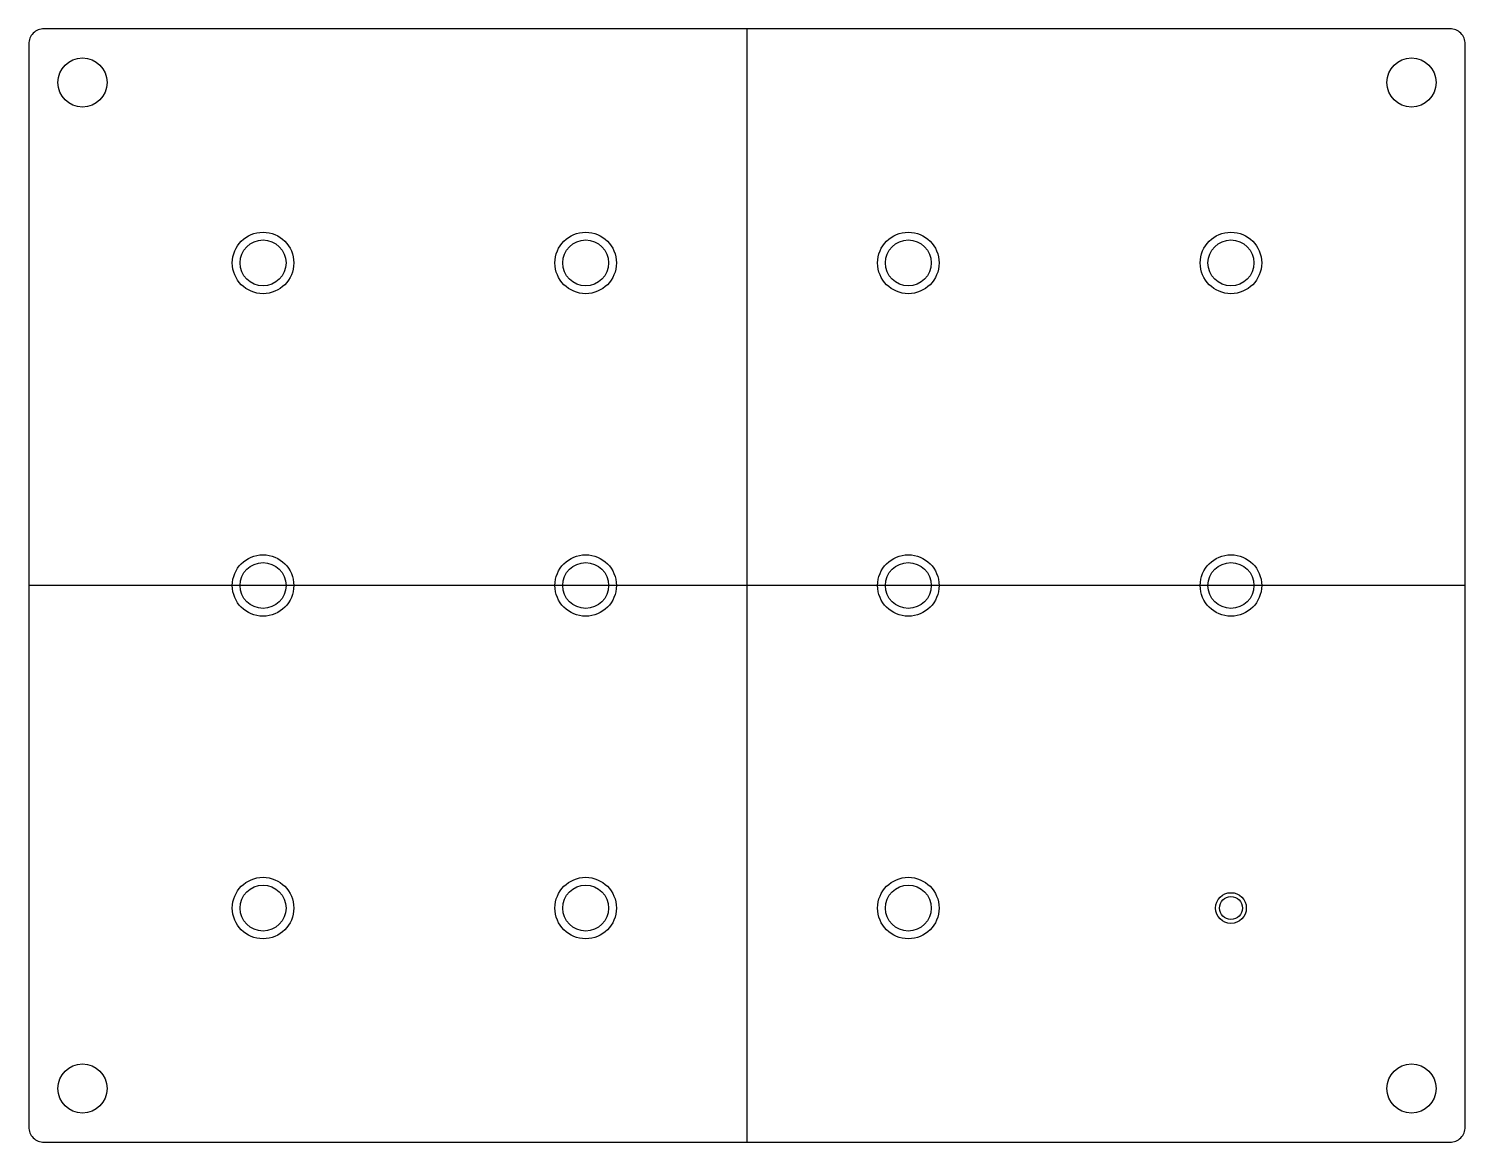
# Model space of a CAD drawing. Header units: millimetres. Extents: x -15.3 to 78.2, y -57.2 to 15.3.
import ezdxf

# ---------------------------------------------------------------- set-up
doc = ezdxf.new("R2010")
doc.units = ezdxf.units.MM
doc.layers.get('0').update_dxf_attribs({"linetype": 'CONTINUOUS'})

msp = doc.modelspace()

# ---------------------------------------------------------------- linework, layer by layer
for p, q in [((31.5, -57.25), (31.5, 15.25)), ((78.25, -21), (-15.25, -21))]:
    msp.add_line(p, q)
msp.add_lwpolyline([(-15.25, -56.25, 0.414214), (-14.25, -57.25), (77.25, -57.25, 0.414214), (78.25, -56.25), (78.25, 14.25, 0.414214), (77.25, 15.25), (-14.25, 15.25, 0.414214), (-15.25, 14.25)], format="xyb", close=True)
for centre, radius in [((-11.75, 11.75), 1.6), ((74.75, 11.75), 1.6), ((0, 0), 2), ((21, 0), 2), ((42, 0), 2), ((63, 0), 2), ((0, 0), 1.495), ((21, 0), 1.495), ((42, 0), 1.495), ((63, 0), 1.495), ((0, -21), 2), ((0, -21), 1.495), ((21, -21), 2), ((21, -21), 1.495), ((42, -21), 2), ((42, -21), 1.495), ((63, -21), 2), ((63, -21), 1.495), ((0, -42), 2), ((21, -42), 2), ((42, -42), 2), ((0, -42), 1.495), ((21, -42), 1.495), ((42, -42), 1.495), ((63, -42), 1), ((63, -42), 0.75), ((-11.75, -53.75), 1.6), ((74.75, -53.75), 1.6)]:
    msp.add_circle(centre, radius)

doc.saveas('drawing.dxf')
